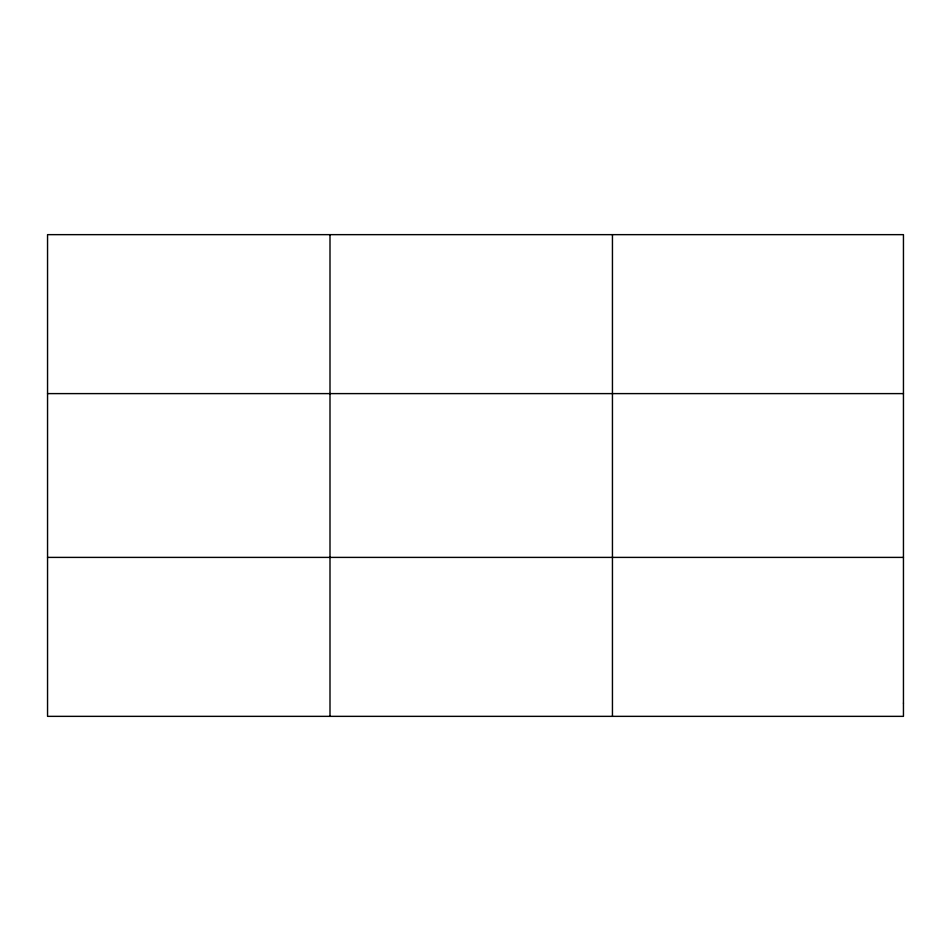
<?xml version="1.0" encoding="UTF-8"?>
<svg xmlns="http://www.w3.org/2000/svg" width="951" height="951" viewBox="0 0 951 951"><rect width="100%" height="100%" fill="white"/><g stroke="black" fill="none" stroke-linecap="round" stroke-linejoin="round"><path stroke-width="1.43" d="M329.997 234.647L329.997 716.353M612.444 234.647L612.444 716.353M47.55 393.607L903.45 393.607M47.55 557.393L903.45 557.393M903.45 703.11L903.45 716.353L47.55 716.353L47.55 234.647L903.45 234.647L903.45 703.11"/></g></svg>
